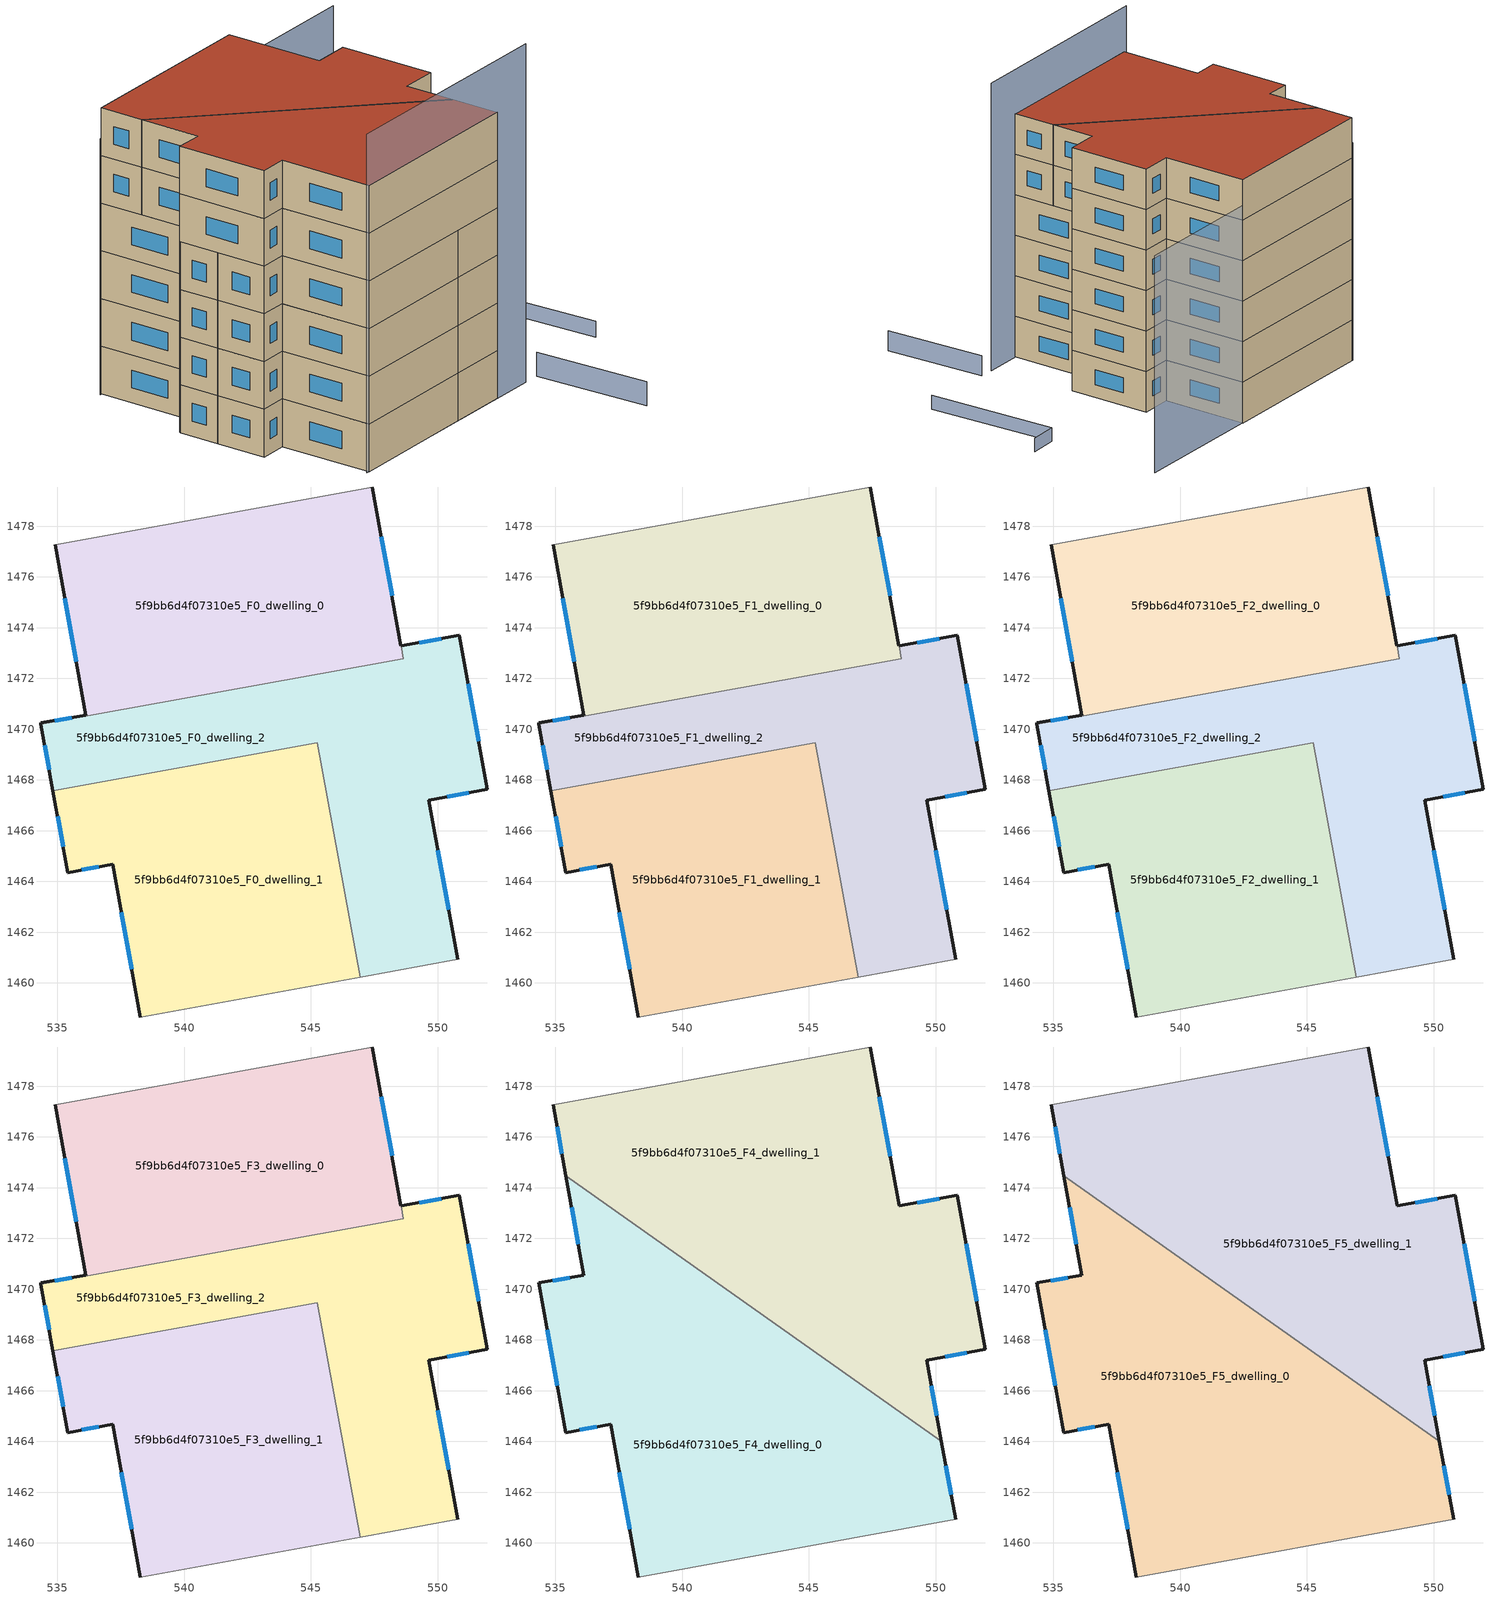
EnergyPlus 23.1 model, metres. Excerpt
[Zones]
5f9bb6d4f07310e5_F0_dwelling_0
 floor ground (EU_floor_Construction): 547.42,1479.54 548.64,1472.78 534.36,1470.19 534.35,1470.25 536.13,1470.54 534.92,1477.27 z0
 wall outside (EU_wall_Construction): 534.92,1477.27 536.13,1470.54 534.35,1470.25 534.36,1470.19 / 548.55,1473.29 547.42,1479.54 z0:3
 wall adiabatic (EU_wall_Construction): 547.42,1479.54 534.92,1477.27 z0:3
 wall to 5f9bb6d4f07310e5_F0_dwelling_2 (EU_wall_Construction): 534.36,1470.19 548.64,1472.78 548.55,1473.28 z0:3
 window (EU_Window_Construction): 535.58,1470.45 534.91,1470.34 / 535.3,1475.16 535.75,1472.65 / 548.2,1475.25 547.77,1477.58 z0.94:2.06
5f9bb6d4f07310e5_F0_dwelling_1
 floor ground (EU_floor_Construction): 545.26,1469.47 546.93,1460.22 538.28,1458.66 537.19,1464.68 535.42,1464.34 534.83,1467.58 z0
 wall outside (EU_wall_Construction): 534.83,1467.58 535.42,1464.34 537.19,1464.68 538.28,1458.66 z0:3
 wall adiabatic (EU_wall_Construction): 538.28,1458.66 546.93,1460.22 z0:3
 wall to 5f9bb6d4f07310e5_F0_dwelling_2 (EU_wall_Construction): 546.93,1460.22 545.26,1469.47 534.83,1467.58 z0:3
 window (EU_Window_Construction): 537.53,1462.79 537.93,1460.54 / 535.97,1464.45 536.63,1464.57 / 535.02,1466.57 535.23,1465.36 z0.94:2.06
5f9bb6d4f07310e5_F0_dwelling_2
 floor ground (EU_floor_Construction): 550.85,1473.7 551.95,1467.62 549.65,1467.2 550.78,1460.92 546.93,1460.22 545.26,1469.47 534.83,1467.58 534.36,1470.19 548.63,1472.78 548.55,1473.28 z0
 wall outside (EU_wall_Construction): 534.36,1470.19 534.83,1467.58 / 550.78,1460.92 549.65,1467.2 551.95,1467.62 550.85,1473.7 548.55,1473.28 z0:3
 wall adiabatic (EU_wall_Construction): 546.93,1460.22 550.78,1460.92 z0:3
 window (EU_Window_Construction): 534.51,1469.37 534.69,1468.4 / 550.13,1473.57 549.27,1473.41 / 551.6,1469.53 551.2,1471.8 / 550.37,1467.33 551.23,1467.49 / 550.43,1462.89 550,1465.23 z0.94:2.06
5f9bb6d4f07310e5_F1_dwelling_0
 floor to 5f9bb6d4f07310e5_F0_dwelling_0 (EU_floor_Construction): 547.42,1479.54 548.64,1472.78 534.36,1470.19 534.35,1470.25 536.13,1470.54 534.92,1477.27 z3
 wall outside (EU_wall_Construction): 534.92,1477.27 536.13,1470.54 534.35,1470.25 534.36,1470.19 / 548.55,1473.29 547.42,1479.54 z3:6
 wall adiabatic (EU_wall_Construction): 547.42,1479.54 534.92,1477.27 z3:6
 wall to 5f9bb6d4f07310e5_F1_dwelling_2 (EU_wall_Construction): 534.36,1470.19 548.64,1472.78 548.55,1473.28 z3:6
 window (EU_Window_Construction): 535.58,1470.45 534.91,1470.34 / 535.3,1475.16 535.75,1472.65 / 548.2,1475.25 547.77,1477.58 z3.94:5.06
5f9bb6d4f07310e5_F1_dwelling_1
 floor to 5f9bb6d4f07310e5_F0_dwelling_1 (EU_floor_Construction): 545.26,1469.47 546.93,1460.22 538.27,1458.66 537.19,1464.68 535.42,1464.34 534.83,1467.58 z3
 wall outside (EU_wall_Construction): 534.83,1467.58 535.42,1464.34 537.19,1464.68 538.28,1458.66 z3:6
 wall adiabatic (EU_wall_Construction): 538.28,1458.66 546.93,1460.22 z3:6
 wall to 5f9bb6d4f07310e5_F1_dwelling_2 (EU_wall_Construction): 546.93,1460.22 545.26,1469.47 534.83,1467.58 z3:6
 window (EU_Window_Construction): 537.53,1462.79 537.93,1460.54 / 535.97,1464.45 536.63,1464.57 / 535.02,1466.57 535.23,1465.36 z3.94:5.06
5f9bb6d4f07310e5_F1_dwelling_2
 floor to 5f9bb6d4f07310e5_F0_dwelling_2 (EU_floor_Construction): 550.85,1473.7 551.95,1467.62 549.65,1467.2 550.78,1460.92 546.93,1460.22 545.26,1469.47 534.83,1467.58 534.36,1470.19 548.63,1472.78 548.55,1473.28 z3
 wall outside (EU_wall_Construction): 534.36,1470.19 534.83,1467.58 / 550.78,1460.92 549.65,1467.2 551.95,1467.62 550.85,1473.7 548.55,1473.28 z3:6
 wall adiabatic (EU_wall_Construction): 546.93,1460.22 550.78,1460.92 z3:6
 window (EU_Window_Construction): 534.51,1469.37 534.69,1468.4 / 550.13,1473.57 549.27,1473.41 / 551.6,1469.53 551.2,1471.8 / 550.37,1467.33 551.23,1467.49 / 550.43,1462.89 550,1465.23 z3.94:5.06
5f9bb6d4f07310e5_F2_dwelling_0
 floor to 5f9bb6d4f07310e5_F1_dwelling_0 (EU_floor_Construction): 547.42,1479.54 548.64,1472.78 534.36,1470.19 534.35,1470.25 536.13,1470.54 534.92,1477.27 z6
 wall outside (EU_wall_Construction): 534.92,1477.27 536.13,1470.54 534.35,1470.25 534.36,1470.19 / 548.55,1473.29 547.42,1479.54 z6:9
 wall adiabatic (EU_wall_Construction): 547.42,1479.54 534.92,1477.27 z6:9
 wall to 5f9bb6d4f07310e5_F2_dwelling_2 (EU_wall_Construction): 534.36,1470.19 548.64,1472.78 548.55,1473.28 z6:9
 window (EU_Window_Construction): 535.58,1470.45 534.91,1470.34 / 535.3,1475.16 535.75,1472.65 / 548.2,1475.25 547.77,1477.58 z6.94:8.06
5f9bb6d4f07310e5_F2_dwelling_1
 floor to 5f9bb6d4f07310e5_F1_dwelling_1 (EU_floor_Construction): 545.26,1469.47 546.93,1460.22 538.27,1458.66 537.19,1464.68 535.42,1464.34 534.83,1467.58 z6
 wall outside (EU_wall_Construction): 534.83,1467.58 535.42,1464.34 537.19,1464.68 538.28,1458.66 z6:9
 wall adiabatic (EU_wall_Construction): 538.28,1458.66 546.93,1460.22 z6:9
 wall to 5f9bb6d4f07310e5_F2_dwelling_2 (EU_wall_Construction): 546.93,1460.22 545.26,1469.47 534.83,1467.58 z6:9
 window (EU_Window_Construction): 537.53,1462.79 537.93,1460.54 / 535.97,1464.45 536.63,1464.57 / 535.02,1466.57 535.23,1465.36 z6.94:8.06
5f9bb6d4f07310e5_F2_dwelling_2
 floor to 5f9bb6d4f07310e5_F1_dwelling_2 (EU_floor_Construction): 550.85,1473.7 551.95,1467.62 549.65,1467.2 550.78,1460.92 546.93,1460.22 545.26,1469.47 534.83,1467.58 534.36,1470.19 548.63,1472.78 548.55,1473.28 z6
 wall outside (EU_wall_Construction): 534.36,1470.19 534.83,1467.58 / 550.78,1460.92 549.65,1467.2 551.95,1467.62 550.85,1473.7 548.55,1473.28 z6:9
 wall adiabatic (EU_wall_Construction): 546.93,1460.22 550.78,1460.92 z6:9
 window (EU_Window_Construction): 534.51,1469.37 534.69,1468.4 / 550.13,1473.57 549.27,1473.41 / 551.6,1469.53 551.2,1471.8 / 550.37,1467.33 551.23,1467.49 / 550.43,1462.89 550,1465.23 z6.94:8.06
5f9bb6d4f07310e5_F3_dwelling_0
 floor to 5f9bb6d4f07310e5_F2_dwelling_0 (EU_floor_Construction): 547.42,1479.54 548.64,1472.78 534.36,1470.19 534.35,1470.25 536.13,1470.54 534.92,1477.27 z9
 wall outside (EU_wall_Construction): 534.92,1477.27 536.13,1470.54 534.35,1470.25 534.36,1470.19 / 548.55,1473.29 547.42,1479.54 z9:12
 wall adiabatic (EU_wall_Construction): 547.42,1479.54 534.92,1477.27 z9:12
 wall to 5f9bb6d4f07310e5_F3_dwelling_2 (EU_wall_Construction): 534.36,1470.19 548.64,1472.78 548.55,1473.28 z9:12
 window (EU_Window_Construction): 535.58,1470.45 534.91,1470.34 / 535.3,1475.16 535.75,1472.65 / 548.2,1475.25 547.77,1477.58 z9.94:11.06
5f9bb6d4f07310e5_F3_dwelling_1
 floor to 5f9bb6d4f07310e5_F2_dwelling_1 (EU_floor_Construction): 545.26,1469.47 546.93,1460.22 538.27,1458.66 537.19,1464.68 535.42,1464.34 534.83,1467.58 z9
 wall outside (EU_wall_Construction): 534.83,1467.58 535.42,1464.34 537.19,1464.68 538.28,1458.66 z9:12
 wall adiabatic (EU_wall_Construction): 538.28,1458.66 546.93,1460.22 z9:12
 wall to 5f9bb6d4f07310e5_F3_dwelling_2 (EU_wall_Construction): 546.93,1460.22 545.26,1469.47 534.83,1467.58 z9:12
 window (EU_Window_Construction): 537.53,1462.79 537.93,1460.54 / 535.97,1464.45 536.63,1464.57 / 535.02,1466.57 535.23,1465.36 z9.94:11.06
5f9bb6d4f07310e5_F3_dwelling_2
 floor to 5f9bb6d4f07310e5_F2_dwelling_2 (EU_floor_Construction): 550.85,1473.7 551.95,1467.62 549.65,1467.2 550.78,1460.92 546.93,1460.22 545.26,1469.47 534.83,1467.58 534.36,1470.19 548.63,1472.78 548.55,1473.28 z9
 wall outside (EU_wall_Construction): 534.36,1470.19 534.83,1467.58 / 550.78,1460.92 549.65,1467.2 551.95,1467.62 550.85,1473.7 548.55,1473.28 z9:12
 wall adiabatic (EU_wall_Construction): 546.93,1460.22 550.78,1460.92 z9:12
 window (EU_Window_Construction): 534.51,1469.37 534.69,1468.4 / 550.13,1473.57 549.27,1473.41 / 551.6,1469.53 551.2,1471.8 / 550.37,1467.33 551.23,1467.49 / 550.43,1462.89 550,1465.23 z9.94:11.06
5f9bb6d4f07310e5_F4_dwelling_0
 floor to 5f9bb6d4f07310e5_F3_dwelling_0 (EU_floor_Construction): 540.02,1471.22 534.36,1470.19 534.35,1470.25 536.13,1470.54 535.43,1474.46 z12
 floor to 5f9bb6d4f07310e5_F3_dwelling_2 (EU_floor_Construction): 543.06,1469.07 534.83,1467.58 534.36,1470.19 540.02,1471.22 z12; 550.22,1464.01 550.78,1460.92 546.93,1460.22 545.66,1467.23 z12
 floor to 5f9bb6d4f07310e5_F3_dwelling_1 (EU_floor_Construction): 545.66,1467.23 546.93,1460.22 538.27,1458.66 537.19,1464.68 535.42,1464.34 534.83,1467.58 543.06,1469.07 z12
 wall outside (EU_wall_Construction): 535.43,1474.46 536.13,1470.54 534.35,1470.25 535.42,1464.34 537.19,1464.68 538.28,1458.66 / 550.78,1460.92 550.22,1464.01 z12:15
 wall adiabatic (EU_wall_Construction): 538.28,1458.66 550.78,1460.92 z12:15
 wall to 5f9bb6d4f07310e5_F4_dwelling_1 (EU_wall_Construction): 550.22,1464.01 535.43,1474.46 z12:15
 window (EU_Window_Construction): 537.53,1462.79 537.93,1460.54 / 535.97,1464.45 536.63,1464.57 / 534.69,1468.4 535.08,1466.19 / 535.58,1470.45 534.91,1470.34 / 535.65,1473.23 535.91,1471.77 / 550.61,1461.89 550.4,1463.04 z12.94:14.06
5f9bb6d4f07310e5_F4_dwelling_1
 floor to 5f9bb6d4f07310e5_F3_dwelling_0 (EU_floor_Construction): 547.42,1479.54 548.64,1472.78 540.02,1471.22 535.43,1474.46 534.92,1477.27 z12
 floor to 5f9bb6d4f07310e5_F3_dwelling_2 (EU_floor_Construction): 550.85,1473.7 551.95,1467.62 549.65,1467.2 545.26,1469.47 543.06,1469.07 540.02,1471.22 548.64,1472.78 548.55,1473.28 z12; 549.65,1467.2 550.22,1464.01 545.66,1467.23 545.26,1469.47 z12
 floor to 5f9bb6d4f07310e5_F3_dwelling_1 (EU_floor_Construction): 545.26,1469.47 545.66,1467.23 543.06,1469.07 z12
 wall outside (EU_wall_Construction): 550.22,1464.01 549.65,1467.2 551.95,1467.62 550.85,1473.7 548.55,1473.28 547.42,1479.54 / 534.92,1477.27 535.43,1474.46 z12:15
 wall adiabatic (EU_wall_Construction): 547.42,1479.54 534.92,1477.27 z12:15
 window (EU_Window_Construction): 551.6,1469.53 551.2,1471.8 / 550.37,1467.33 551.23,1467.49 / 550.04,1465.01 549.83,1466.2 / 535.08,1476.39 535.27,1475.34 / 548.2,1475.24 547.77,1477.58 / 550.13,1473.57 549.27,1473.41 z12.94:14.06
5f9bb6d4f07310e5_F5_dwelling_0
 floor to 5f9bb6d4f07310e5_F4_dwelling_0 (EU_floor_Construction): 550.22,1464.01 550.78,1460.92 538.27,1458.66 537.19,1464.68 535.42,1464.34 534.35,1470.25 536.13,1470.54 535.43,1474.46 z15
 wall outside (EU_wall_Construction): 535.43,1474.46 536.13,1470.54 534.35,1470.25 535.42,1464.34 537.19,1464.68 538.28,1458.66 / 550.78,1460.92 550.22,1464.01 z15:18
 wall adiabatic (EU_wall_Construction): 538.28,1458.66 550.78,1460.92 z15:18
 wall to 5f9bb6d4f07310e5_F5_dwelling_1 (EU_wall_Construction): 550.22,1464.01 535.43,1474.46 z15:18
 window (EU_Window_Construction): 537.53,1462.79 537.93,1460.54 / 535.97,1464.45 536.63,1464.57 / 534.69,1468.4 535.08,1466.19 / 535.58,1470.45 534.91,1470.34 / 535.65,1473.23 535.91,1471.77 / 550.61,1461.89 550.4,1463.04 z15.94:17.06
 roof outside (EU_roof_Construction): 550.78,1460.92 550.22,1464.01 535.43,1474.46 536.13,1470.54 534.35,1470.25 535.42,1464.34 537.19,1464.68 538.28,1458.66 z18
5f9bb6d4f07310e5_F5_dwelling_1
 floor to 5f9bb6d4f07310e5_F4_dwelling_1 (EU_floor_Construction): 547.42,1479.54 548.55,1473.28 550.85,1473.7 551.95,1467.62 549.65,1467.2 550.22,1464.01 535.43,1474.46 534.92,1477.27 z15
 wall outside (EU_wall_Construction): 550.22,1464.01 549.65,1467.2 551.95,1467.62 550.85,1473.7 548.55,1473.28 547.42,1479.54 / 534.92,1477.27 535.43,1474.46 z15:18
 wall adiabatic (EU_wall_Construction): 547.42,1479.54 534.92,1477.27 z15:18
 window (EU_Window_Construction): 551.6,1469.53 551.2,1471.8 / 550.37,1467.33 551.23,1467.49 / 550.04,1465.01 549.83,1466.2 / 535.08,1476.39 535.27,1475.34 / 548.2,1475.24 547.77,1477.58 / 550.13,1473.57 549.27,1473.41 z15.94:17.06
 roof outside (EU_roof_Construction): 550.22,1464.01 549.65,1467.2 551.95,1467.62 550.85,1473.7 548.55,1473.28 547.42,1479.54 534.92,1477.27 535.43,1474.46 z18
shading: 538.06,1458.62 553.57,1461.43 z0:21.3; 556.23,1454.19 554.61,1461.6 z0:1.5; 560.86,1463.17 558.77,1472.67 / 558.77,1472.67 560.83,1473.12 z0:1; 557.5,1481.33 534.8,1477.24 z0:16.1
[Building]
EU S2 Campaign: North Axis=0; Terrain=City; Solar Distribution=FullExterior
[Site:Location]
Vienna: Latitude=48; Longitude=16.5; Time Zone=1; Elevation=183
[SizingPeriod:WeatherFileDays]
AnnualSizingPeriod: Begin Month=1; Begin Day of Month=1; End Month=12; End Day of Month=31; Day of Week for Start Day=Monday; Use Weather File Daylight Saving Period=No; Use Weather File Rain and Snow Indicators=No
[MATERIAL]
EU_InternalMass_Material: Roughness=MediumRough; Thickness=0.1; Conductivity=1; Density=1800; Specific Heat=900; Thermal Absorptance=0.9; Solar Absorptance=0.7; Visible Absorptance=0.7
[MATERIAL:NOMASS] Roughness=MediumRough; Thermal Absorptance=0.9; Solar Absorptance=0.7; Visible Absorptance=0.7
Name | Thermal Resistance
EU_wall_NoMass | 0.914258
EU_roof_NoMass | 0.954009
EU_floor_NoMass | 1.09711
[WINDOWMATERIAL:SIMPLEGLAZINGSYSTEM]
EU_Window_SimpleGlazing: UFactor=2.09642; Solar Heat Gain Coefficient=0.65; Visible Transmittance=0.65
[CONSTRUCTION]
EU_wall_Construction: EU_wall_NoMass
EU_roof_Construction: EU_roof_NoMass
EU_floor_Construction: EU_floor_NoMass
EU_Window_Construction: EU_Window_SimpleGlazing
EU_InternalMass_Construction: EU_InternalMass_Material
[ZONE] Type=1; Multiplier=1; Ceiling Height=autocalculate; Floor Area=autocalculate; Part of Total Floor Area=Yes
Name | Volume
5f9bb6d4f07310e5_F0_dwelling_0; 5f9bb6d4f07310e5_F1_dwelling_0; 5f9bb6d4f07310e5_F2_dwelling_0; 5f9bb6d4f07310e5_F3_dwelling_0 | 262.032
5f9bb6d4f07310e5_F4_dwelling_0 | 398.443
5f9bb6d4f07310e5_F5_dwelling_0 | 398.455
5f9bb6d4f07310e5_F0_dwelling_1; 5f9bb6d4f07310e5_F1_dwelling_1; 5f9bb6d4f07310e5_F2_dwelling_1; 5f9bb6d4f07310e5_F3_dwelling_1 | 265.629
5f9bb6d4f07310e5_F4_dwelling_1 | 398.435
5f9bb6d4f07310e5_F5_dwelling_1 | 398.44
5f9bb6d4f07310e5_F0_dwelling_2; 5f9bb6d4f07310e5_F1_dwelling_2; 5f9bb6d4f07310e5_F2_dwelling_2; 5f9bb6d4f07310e5_F3_dwelling_2 | 269.222
[INTERNALMASS] Construction=EU_InternalMass_Construction
Name | Zone or ZoneList | Surface Area
5f9bb6d4f07310e5_F0_dwelling_0_EU_InternalMass | 5f9bb6d4f07310e5_F0_dwelling_0 | 87.3476
5f9bb6d4f07310e5_F0_dwelling_1_EU_InternalMass | 5f9bb6d4f07310e5_F0_dwelling_1 | 88.5453
5f9bb6d4f07310e5_F0_dwelling_2_EU_InternalMass | 5f9bb6d4f07310e5_F0_dwelling_2 | 89.7392
5f9bb6d4f07310e5_F1_dwelling_0_EU_InternalMass | 5f9bb6d4f07310e5_F1_dwelling_0 | 87.3476
5f9bb6d4f07310e5_F1_dwelling_1_EU_InternalMass | 5f9bb6d4f07310e5_F1_dwelling_1 | 88.5453
5f9bb6d4f07310e5_F1_dwelling_2_EU_InternalMass | 5f9bb6d4f07310e5_F1_dwelling_2 | 89.7392
5f9bb6d4f07310e5_F2_dwelling_0_EU_InternalMass | 5f9bb6d4f07310e5_F2_dwelling_0 | 87.3476
5f9bb6d4f07310e5_F2_dwelling_1_EU_InternalMass | 5f9bb6d4f07310e5_F2_dwelling_1 | 88.5453
5f9bb6d4f07310e5_F2_dwelling_2_EU_InternalMass | 5f9bb6d4f07310e5_F2_dwelling_2 | 89.7392
5f9bb6d4f07310e5_F3_dwelling_0_EU_InternalMass | 5f9bb6d4f07310e5_F3_dwelling_0 | 87.3476
5f9bb6d4f07310e5_F3_dwelling_1_EU_InternalMass | 5f9bb6d4f07310e5_F3_dwelling_1 | 88.5453
5f9bb6d4f07310e5_F3_dwelling_2_EU_InternalMass | 5f9bb6d4f07310e5_F3_dwelling_2 | 89.7392
5f9bb6d4f07310e5_F4_dwelling_0_EU_InternalMass | 5f9bb6d4f07310e5_F4_dwelling_0 | 132.818
5f9bb6d4f07310e5_F4_dwelling_1_EU_InternalMass | 5f9bb6d4f07310e5_F4_dwelling_1 | 132.813
5f9bb6d4f07310e5_F5_dwelling_0_EU_InternalMass | 5f9bb6d4f07310e5_F5_dwelling_0 | 132.818
5f9bb6d4f07310e5_F5_dwelling_1_EU_InternalMass | 5f9bb6d4f07310e5_F5_dwelling_1 | 132.813
[OTHEREQUIPMENT] Fuel Type=Electricity; Design Level Calculation Method=Watts/Area; Power per Zone Floor Area=1; Fraction Latent=0; Fraction Radiant=0; Fraction Lost=0; Carbon Dioxide Generation Rate=0; EndUse Subcategory=EU_Step8_InternalGains
Name | Zone or ZoneList or Space or SpaceList | Schedule
EU_Step8_InternalGain_5f9bb6d4f07310e5_F0_dwelling_0_f000 | 5f9bb6d4f07310e5_F0_dwelling_0 | EU_Step8_GainSchedule_5f9bb6d4f07310e5_F0_dwelling_0_f000
EU_Step8_InternalGain_5f9bb6d4f07310e5_F0_dwelling_1_f000 | 5f9bb6d4f07310e5_F0_dwelling_1 | EU_Step8_GainSchedule_5f9bb6d4f07310e5_F0_dwelling_1_f000
EU_Step8_InternalGain_5f9bb6d4f07310e5_F0_dwelling_2_f000 | 5f9bb6d4f07310e5_F0_dwelling_2 | EU_Step8_GainSchedule_5f9bb6d4f07310e5_F0_dwelling_2_f000
EU_Step8_InternalGain_5f9bb6d4f07310e5_F1_dwelling_0_f000 | 5f9bb6d4f07310e5_F1_dwelling_0 | EU_Step8_GainSchedule_5f9bb6d4f07310e5_F1_dwelling_0_f000
EU_Step8_InternalGain_5f9bb6d4f07310e5_F1_dwelling_1_f000 | 5f9bb6d4f07310e5_F1_dwelling_1 | EU_Step8_GainSchedule_5f9bb6d4f07310e5_F1_dwelling_1_f000
EU_Step8_InternalGain_5f9bb6d4f07310e5_F1_dwelling_2_f000 | 5f9bb6d4f07310e5_F1_dwelling_2 | EU_Step8_GainSchedule_5f9bb6d4f07310e5_F1_dwelling_2_f000
EU_Step8_InternalGain_5f9bb6d4f07310e5_F2_dwelling_0_f000 | 5f9bb6d4f07310e5_F2_dwelling_0 | EU_Step8_GainSchedule_5f9bb6d4f07310e5_F2_dwelling_0_f000
EU_Step8_InternalGain_5f9bb6d4f07310e5_F2_dwelling_1_f000 | 5f9bb6d4f07310e5_F2_dwelling_1 | EU_Step8_GainSchedule_5f9bb6d4f07310e5_F2_dwelling_1_f000
EU_Step8_InternalGain_5f9bb6d4f07310e5_F2_dwelling_2_f000 | 5f9bb6d4f07310e5_F2_dwelling_2 | EU_Step8_GainSchedule_5f9bb6d4f07310e5_F2_dwelling_2_f000
EU_Step8_InternalGain_5f9bb6d4f07310e5_F3_dwelling_0_f000 | 5f9bb6d4f07310e5_F3_dwelling_0 | EU_Step8_GainSchedule_5f9bb6d4f07310e5_F3_dwelling_0_f000
EU_Step8_InternalGain_5f9bb6d4f07310e5_F3_dwelling_1_f000 | 5f9bb6d4f07310e5_F3_dwelling_1 | EU_Step8_GainSchedule_5f9bb6d4f07310e5_F3_dwelling_1_f000
EU_Step8_InternalGain_5f9bb6d4f07310e5_F3_dwelling_2_f000 | 5f9bb6d4f07310e5_F3_dwelling_2 | EU_Step8_GainSchedule_5f9bb6d4f07310e5_F3_dwelling_2_f000
EU_Step8_InternalGain_5f9bb6d4f07310e5_F4_dwelling_0_f000 | 5f9bb6d4f07310e5_F4_dwelling_0 | EU_Step8_GainSchedule_5f9bb6d4f07310e5_F4_dwelling_0_f000
EU_Step8_InternalGain_5f9bb6d4f07310e5_F4_dwelling_1_f000 | 5f9bb6d4f07310e5_F4_dwelling_1 | EU_Step8_GainSchedule_5f9bb6d4f07310e5_F4_dwelling_1_f000
EU_Step8_InternalGain_5f9bb6d4f07310e5_F5_dwelling_0_f000 | 5f9bb6d4f07310e5_F5_dwelling_0 | EU_Step8_GainSchedule_5f9bb6d4f07310e5_F5_dwelling_0_f000
EU_Step8_InternalGain_5f9bb6d4f07310e5_F5_dwelling_1_f000 | 5f9bb6d4f07310e5_F5_dwelling_1 | EU_Step8_GainSchedule_5f9bb6d4f07310e5_F5_dwelling_1_f000
[ZONEVENTILATION:DESIGNFLOWRATE] Schedule=EU_AlwaysOn; Design Flow Rate Calculation Method=AirChanges/Hour; Air Changes per Hour=0.546891; Ventilation Type=Natural; Fan Pressure Rise=0; Fan Total Efficiency=1; Constant Term Coefficient=1; Temperature Term Coefficient=0; Velocity Term Coefficient=0; Velocity Squared Term Coefficient=0; Minimum Indoor Temperature=-100; Maximum Indoor Temperature=100; Delta Temperature=-100; Minimum Outdoor Temperature=-100; Maximum Outdoor Temperature=100; Maximum Wind Speed=40
Name | Zone or ZoneList or Space or SpaceList
EU_ConstantAir_5f9bb6d4f07310e5_F0_dwelling_0 | 5f9bb6d4f07310e5_F0_dwelling_0
EU_ConstantAir_5f9bb6d4f07310e5_F0_dwelling_1 | 5f9bb6d4f07310e5_F0_dwelling_1
EU_ConstantAir_5f9bb6d4f07310e5_F0_dwelling_2 | 5f9bb6d4f07310e5_F0_dwelling_2
EU_ConstantAir_5f9bb6d4f07310e5_F1_dwelling_0 | 5f9bb6d4f07310e5_F1_dwelling_0
EU_ConstantAir_5f9bb6d4f07310e5_F1_dwelling_1 | 5f9bb6d4f07310e5_F1_dwelling_1
EU_ConstantAir_5f9bb6d4f07310e5_F1_dwelling_2 | 5f9bb6d4f07310e5_F1_dwelling_2
EU_ConstantAir_5f9bb6d4f07310e5_F2_dwelling_0 | 5f9bb6d4f07310e5_F2_dwelling_0
EU_ConstantAir_5f9bb6d4f07310e5_F2_dwelling_1 | 5f9bb6d4f07310e5_F2_dwelling_1
EU_ConstantAir_5f9bb6d4f07310e5_F2_dwelling_2 | 5f9bb6d4f07310e5_F2_dwelling_2
EU_ConstantAir_5f9bb6d4f07310e5_F3_dwelling_0 | 5f9bb6d4f07310e5_F3_dwelling_0
EU_ConstantAir_5f9bb6d4f07310e5_F3_dwelling_1 | 5f9bb6d4f07310e5_F3_dwelling_1
EU_ConstantAir_5f9bb6d4f07310e5_F3_dwelling_2 | 5f9bb6d4f07310e5_F3_dwelling_2
EU_ConstantAir_5f9bb6d4f07310e5_F4_dwelling_0 | 5f9bb6d4f07310e5_F4_dwelling_0
EU_ConstantAir_5f9bb6d4f07310e5_F4_dwelling_1 | 5f9bb6d4f07310e5_F4_dwelling_1
EU_ConstantAir_5f9bb6d4f07310e5_F5_dwelling_0 | 5f9bb6d4f07310e5_F5_dwelling_0
EU_ConstantAir_5f9bb6d4f07310e5_F5_dwelling_1 | 5f9bb6d4f07310e5_F5_dwelling_1
[HVACTEMPLATE:THERMOSTAT] Constant Heating Setpoint=20; Constant Cooling Setpoint=50
EU_HeatOnly_5f9bb6d4f07310e5_F0_dwelling_0; EU_HeatOnly_5f9bb6d4f07310e5_F0_dwelling_1; EU_HeatOnly_5f9bb6d4f07310e5_F0_dwelling_2; EU_HeatOnly_5f9bb6d4f07310e5_F1_dwelling_0; EU_HeatOnly_5f9bb6d4f07310e5_F1_dwelling_1; EU_HeatOnly_5f9bb6d4f07310e5_F1_dwelling_2; EU_HeatOnly_5f9bb6d4f07310e5_F2_dwelling_0; EU_HeatOnly_5f9bb6d4f07310e5_F2_dwelling_1; EU_HeatOnly_5f9bb6d4f07310e5_F2_dwelling_2; EU_HeatOnly_5f9bb6d4f07310e5_F3_dwelling_0; EU_HeatOnly_5f9bb6d4f07310e5_F3_dwelling_1; EU_HeatOnly_5f9bb6d4f07310e5_F3_dwelling_2; EU_HeatOnly_5f9bb6d4f07310e5_F4_dwelling_0; EU_HeatOnly_5f9bb6d4f07310e5_F4_dwelling_1; EU_HeatOnly_5f9bb6d4f07310e5_F5_dwelling_0; EU_HeatOnly_5f9bb6d4f07310e5_F5_dwelling_1
[HVACTEMPLATE:ZONE:IDEALLOADSAIRSYSTEM] System Availability Schedule=EU_AlwaysOn; Maximum Heating Supply Air Temperature=50; Minimum Cooling Supply Air Temperature=13; Maximum Heating Supply Air Humidity Ratio=0.0156; Minimum Cooling Supply Air Humidity Ratio=0.0077; Heating Limit=NoLimit; Cooling Limit=NoLimit; Heating Availability Schedule=EU_AlwaysOn; Cooling Availability Schedule=EU_CoolingOff; Dehumidification Control Type=ConstantSensibleHeatRatio; Cooling Sensible Heat Ratio=0.7; Dehumidification Setpoint=60; Humidification Control Type=None; Humidification Setpoint=30; Outdoor Air Method=None; Outdoor Air Flow Rate per Person=0.00944; Outdoor Air Flow Rate per Zone Floor Area=0; Outdoor Air Flow Rate per Zone=0; Demand Controlled Ventilation Type=None; Outdoor Air Economizer Type=NoEconomizer; Heat Recovery Type=None; Sensible Heat Recovery Effectiveness=0.7; Latent Heat Recovery Effectiveness=0.65
Name | Template Thermostat
5f9bb6d4f07310e5_F0_dwelling_0 | EU_HeatOnly_5f9bb6d4f07310e5_F0_dwelling_0
5f9bb6d4f07310e5_F0_dwelling_1 | EU_HeatOnly_5f9bb6d4f07310e5_F0_dwelling_1
5f9bb6d4f07310e5_F0_dwelling_2 | EU_HeatOnly_5f9bb6d4f07310e5_F0_dwelling_2
5f9bb6d4f07310e5_F1_dwelling_0 | EU_HeatOnly_5f9bb6d4f07310e5_F1_dwelling_0
5f9bb6d4f07310e5_F1_dwelling_1 | EU_HeatOnly_5f9bb6d4f07310e5_F1_dwelling_1
5f9bb6d4f07310e5_F1_dwelling_2 | EU_HeatOnly_5f9bb6d4f07310e5_F1_dwelling_2
5f9bb6d4f07310e5_F2_dwelling_0 | EU_HeatOnly_5f9bb6d4f07310e5_F2_dwelling_0
5f9bb6d4f07310e5_F2_dwelling_1 | EU_HeatOnly_5f9bb6d4f07310e5_F2_dwelling_1
5f9bb6d4f07310e5_F2_dwelling_2 | EU_HeatOnly_5f9bb6d4f07310e5_F2_dwelling_2
5f9bb6d4f07310e5_F3_dwelling_0 | EU_HeatOnly_5f9bb6d4f07310e5_F3_dwelling_0
5f9bb6d4f07310e5_F3_dwelling_1 | EU_HeatOnly_5f9bb6d4f07310e5_F3_dwelling_1
5f9bb6d4f07310e5_F3_dwelling_2 | EU_HeatOnly_5f9bb6d4f07310e5_F3_dwelling_2
5f9bb6d4f07310e5_F4_dwelling_0 | EU_HeatOnly_5f9bb6d4f07310e5_F4_dwelling_0
5f9bb6d4f07310e5_F4_dwelling_1 | EU_HeatOnly_5f9bb6d4f07310e5_F4_dwelling_1
5f9bb6d4f07310e5_F5_dwelling_0 | EU_HeatOnly_5f9bb6d4f07310e5_F5_dwelling_0
5f9bb6d4f07310e5_F5_dwelling_1 | EU_HeatOnly_5f9bb6d4f07310e5_F5_dwelling_1
[SIZING:ZONE] Zone Cooling Design Supply Air Temperature Input Method=SupplyAirTemperature; Zone Cooling Design Supply Air Temperature=13; Zone Heating Design Supply Air Temperature Input Method=SupplyAirTemperature; Zone Heating Design Supply Air Temperature=50; Zone Cooling Design Supply Air Humidity Ratio=0.008; Zone Heating Design Supply Air Humidity Ratio=0.008; Cooling Design Air Flow Method=DesignDay; Cooling Design Air Flow Rate=0; Cooling Minimum Air Flow per Zone Floor Area=0.000762; Cooling Minimum Air Flow=0; Cooling Minimum Air Flow Fraction=0.2; Heating Design Air Flow Method=DesignDay; Heating Design Air Flow Rate=0; Heating Maximum Air Flow per Zone Floor Area=0.002032; Heating Maximum Air Flow=0.141576; Heating Maximum Air Flow Fraction=0.3; Account for Dedicated Outdoor Air System=No; Dedicated Outdoor Air System Control Strategy=NeutralSupplyAir; Dedicated Outdoor Air Low Setpoint Temperature for Design=autosize; Dedicated Outdoor Air High Setpoint Temperature for Design=autosize; Zone Load Sizing Method=Sensible Load Only No Latent Load; Zone Latent Cooling Design Supply Air Humidity Ratio Input Method=HumidityRatioDifference; Zone Cooling Design Supply Air Humidity Ratio Difference=0.005; Zone Latent Heating Design Supply Air Humidity Ratio Input Method=HumidityRatioDifference; Zone Humidification Design Supply Air Humidity Ratio Difference=0.005
5f9bb6d4f07310e5_F0_dwelling_0; 5f9bb6d4f07310e5_F0_dwelling_1; 5f9bb6d4f07310e5_F0_dwelling_2; 5f9bb6d4f07310e5_F1_dwelling_0; 5f9bb6d4f07310e5_F1_dwelling_1; 5f9bb6d4f07310e5_F1_dwelling_2; 5f9bb6d4f07310e5_F2_dwelling_0; 5f9bb6d4f07310e5_F2_dwelling_1; 5f9bb6d4f07310e5_F2_dwelling_2; 5f9bb6d4f07310e5_F3_dwelling_0; 5f9bb6d4f07310e5_F3_dwelling_1; 5f9bb6d4f07310e5_F3_dwelling_2; 5f9bb6d4f07310e5_F4_dwelling_0; 5f9bb6d4f07310e5_F4_dwelling_1; 5f9bb6d4f07310e5_F5_dwelling_0; 5f9bb6d4f07310e5_F5_dwelling_1
[SCHEDULE:CONSTANT]
Name | Hourly Value
EU_AlwaysOn | 1
EU_CoolingOff | 0
[SCHEDULE:FILE] Column Number=1; Rows to Skip at Top=0; Number of Hours of Data=8760; Column Separator=Comma; Interpolate to Timestep=No; Minutes per Item=60; Adjust Schedule for Daylight Savings=Yes
Name | File
EU_Step8_GainSchedule_5f9bb6d4f07310e5_F0_dwelling_0_f000 | ../../schedules/5f9bb6d4f07310e5/5f9bb6d4f07310e5_F0_dwelling_0_f000_gain.csv
EU_Step8_GainSchedule_5f9bb6d4f07310e5_F0_dwelling_1_f000 | ../../schedules/5f9bb6d4f07310e5/5f9bb6d4f07310e5_F0_dwelling_1_f000_gain.csv
EU_Step8_GainSchedule_5f9bb6d4f07310e5_F0_dwelling_2_f000 | ../../schedules/5f9bb6d4f07310e5/5f9bb6d4f07310e5_F0_dwelling_2_f000_gain.csv
EU_Step8_GainSchedule_5f9bb6d4f07310e5_F1_dwelling_0_f000 | ../../schedules/5f9bb6d4f07310e5/5f9bb6d4f07310e5_F1_dwelling_0_f000_gain.csv
EU_Step8_GainSchedule_5f9bb6d4f07310e5_F1_dwelling_1_f000 | ../../schedules/5f9bb6d4f07310e5/5f9bb6d4f07310e5_F1_dwelling_1_f000_gain.csv
EU_Step8_GainSchedule_5f9bb6d4f07310e5_F1_dwelling_2_f000 | ../../schedules/5f9bb6d4f07310e5/5f9bb6d4f07310e5_F1_dwelling_2_f000_gain.csv
EU_Step8_GainSchedule_5f9bb6d4f07310e5_F2_dwelling_0_f000 | ../../schedules/5f9bb6d4f07310e5/5f9bb6d4f07310e5_F2_dwelling_0_f000_gain.csv
EU_Step8_GainSchedule_5f9bb6d4f07310e5_F2_dwelling_1_f000 | ../../schedules/5f9bb6d4f07310e5/5f9bb6d4f07310e5_F2_dwelling_1_f000_gain.csv
EU_Step8_GainSchedule_5f9bb6d4f07310e5_F2_dwelling_2_f000 | ../../schedules/5f9bb6d4f07310e5/5f9bb6d4f07310e5_F2_dwelling_2_f000_gain.csv
EU_Step8_GainSchedule_5f9bb6d4f07310e5_F3_dwelling_0_f000 | ../../schedules/5f9bb6d4f07310e5/5f9bb6d4f07310e5_F3_dwelling_0_f000_gain.csv
EU_Step8_GainSchedule_5f9bb6d4f07310e5_F3_dwelling_1_f000 | ../../schedules/5f9bb6d4f07310e5/5f9bb6d4f07310e5_F3_dwelling_1_f000_gain.csv
EU_Step8_GainSchedule_5f9bb6d4f07310e5_F3_dwelling_2_f000 | ../../schedules/5f9bb6d4f07310e5/5f9bb6d4f07310e5_F3_dwelling_2_f000_gain.csv
EU_Step8_GainSchedule_5f9bb6d4f07310e5_F4_dwelling_0_f000 | ../../schedules/5f9bb6d4f07310e5/5f9bb6d4f07310e5_F4_dwelling_0_f000_gain.csv
EU_Step8_GainSchedule_5f9bb6d4f07310e5_F4_dwelling_1_f000 | ../../schedules/5f9bb6d4f07310e5/5f9bb6d4f07310e5_F4_dwelling_1_f000_gain.csv
EU_Step8_GainSchedule_5f9bb6d4f07310e5_F5_dwelling_0_f000 | ../../schedules/5f9bb6d4f07310e5/5f9bb6d4f07310e5_F5_dwelling_0_f000_gain.csv
EU_Step8_GainSchedule_5f9bb6d4f07310e5_F5_dwelling_1_f000 | ../../schedules/5f9bb6d4f07310e5/5f9bb6d4f07310e5_F5_dwelling_1_f000_gain.csv
